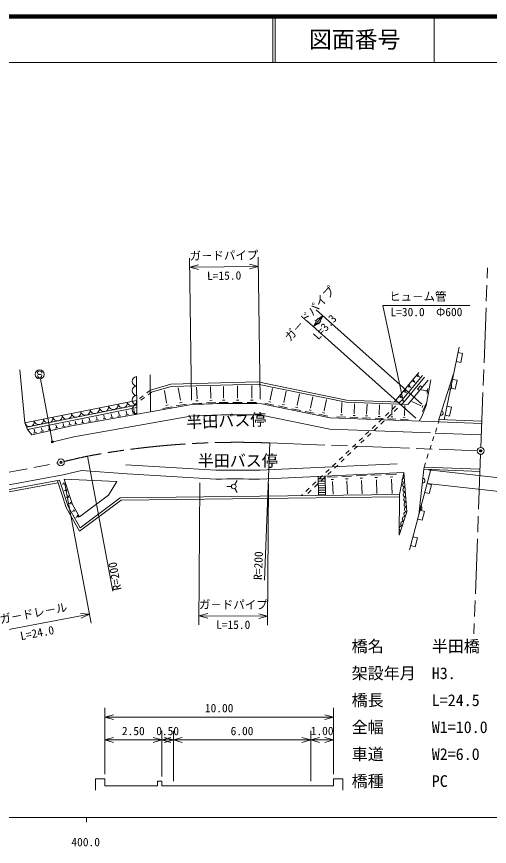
# Model space of a CAD drawing. Units: millimetres, scale not verified, with parts at other scales. Extents: x 40000 to 680000, y 20000 to 380000.
# Drawn here: x 452751 to 556053, y 198715 to 380000 of the extents above; entities that cross this region are included whole.
import ezdxf
from ezdxf.enums import TextEntityAlignment as Align

# ---------------------------------------------------------------- set-up
doc = ezdxf.new("R2010")
doc.units = ezdxf.units.MM
doc.header["$LTSCALE"] = 1000
doc.header["$PDMODE"] = 32
doc.header["$PDSIZE"] = 500
doc.linetypes.add('CHAIN', pattern=[18.5, 12, -1.5, 3.5, -1.5])
for name, color, linetype, lineweight in [('M-BGD', 7, 'Continuous', 13), ('M-BMK', 2, 'CHAIN', 13), ('M-BMK-SRVR', 3, 'Continuous', 13), ('M-STR-HTXT', 7, 'Continuous', 13), ('M-STR-STRC', 7, 'Continuous', 13), ('M-TTL', 2, 'Continuous', 140), ('M-TTL-BAND', 7, 'Continuous', 13), ('M-TTL-LINE', 7, 'Continuous', 18)]:
    doc.layers.add(name, color=color, linetype=linetype, lineweight=lineweight)
doc.layers.add('M-OTRS', color=6, linetype='Continuous')
doc.layers.add('M-TTL-TXT', color=7, linetype='Continuous')
doc.styles.add('@ＭＳ ゴシック', font='')
doc.styles.add('ＭＳ ゴシック', font='')
doc.styles.get('@ＭＳ ゴシック').set_extended_font_data('@MS Gothic')
doc.styles.get('ＭＳ ゴシック').set_extended_font_data('MS Gothic')

msp = doc.modelspace()

# ---------------------------------------------------------------- linework, layer by layer
at = {"layer": 'M-BGD'}
for p, q in [((546170, 291936), (549455, 307803)), ((550190, 306422), (549211, 306624)), ((549785, 304463), (550190, 306422)), ((548806, 304666), (549785, 304463)), ((453437, 302847), (454572, 291231)), ((478966, 301340), (478989, 293147)), ((481965, 301729), (481987, 293679)), ((535348, 295843), (540669, 302249)), ((536986, 296250), (541439, 301610)), ((537403, 295812), (541900, 301227)), ((540256, 301360), (540572, 301741)), ((540470, 301423), (540549, 301519)), ((540595, 301380), (540614, 301404)), ((540604, 301392), (540793, 301235)), ((544999, 291980), (548241, 301937)), ((486424, 299669), (481975, 298371)), ((486502, 299171), (482201, 297916)), ((486424, 299669), (505452, 300191)), ((486502, 299171), (505408, 299690)), ((495218, 296666), (495114, 299193)), ((497988, 296680), (497990, 299222)), ((501044, 296699), (501045, 299306)), ((504142, 296719), (504144, 299391)), ((505408, 299690), (524777, 295738)), ((505452, 300191), (524837, 296236)), ((538223, 295235), (542669, 300588)), ((538358, 299075), (538665, 299444)), ((538565, 299137), (538642, 299229)), ((539304, 300214), (539616, 300590)), ((539515, 300277), (539593, 300371)), ((539638, 300234), (539658, 300258)), ((539648, 300246), (539828, 300097)), ((541007, 299369), (540368, 298599)), ((541392, 299049), (541007, 299369)), ((543235, 300676), (542216, 295072)), ((548974, 300546), (547995, 300749)), ((548568, 298588), (548974, 300546)), ((481975, 298371), (481173, 297772)), ((482201, 297916), (481473, 297372)), ((485511, 295615), (485034, 298308)), ((488546, 296233), (488076, 298885)), ((492177, 296540), (492073, 299067)), ((508183, 296317), (508683, 298767)), ((511123, 295717), (511622, 298167)), ((514062, 295117), (514562, 297567)), ((537416, 297941), (537718, 298305)), ((537620, 298002), (537696, 298093)), ((537739, 297960), (537758, 297983)), ((537749, 297972), (537912, 297836)), ((538686, 299094), (538706, 299118)), ((538696, 299106), (538867, 298964)), ((540368, 298599), (540753, 298280)), ((541990, 298290), (541168, 298440)), ((541984, 298257), (541996, 298324)), ((542235, 298107), (542284, 298376)), ((542431, 297653), (542627, 298732)), ((547589, 298791), (548568, 298588)), ((454572, 291231), (478981, 296135)), ((479069, 295576), (478982, 295512)), ((480372, 297174), (479571, 296575)), ((480671, 296773), (479870, 296175)), ((485447, 295603), (485575, 295626)), ((488368, 295633), (488920, 295731)), ((488477, 296221), (488615, 296245)), ((491206, 295484), (493233, 295568)), ((491945, 296022), (492452, 296043)), ((492114, 296537), (492241, 296542)), ((494247, 295610), (496274, 295694)), ((494986, 296148), (495493, 296169)), ((495155, 296663), (495282, 296668)), ((496983, 295676), (498992, 295674)), ((497737, 296178), (498239, 296177)), ((497925, 296680), (498051, 296680)), ((500017, 295674), (502069, 295673)), ((500787, 296186), (501300, 296186)), ((500980, 296699), (501108, 296699)), ((503094, 295672), (505189, 295671)), ((503880, 296195), (504404, 296195)), ((504077, 296719), (504208, 296719)), ((507003, 295537), (508963, 295137)), ((507838, 295877), (508328, 295777)), ((508122, 296330), (508244, 296305)), ((511061, 295730), (511184, 295705)), ((517001, 294518), (517501, 296967)), ((519941, 293918), (520441, 296367)), ((523743, 293478), (523825, 295680)), ((538223, 295235), (524777, 295738)), ((536513, 295799), (524837, 296236)), ((536986, 296250), (536261, 295560)), ((536479, 296812), (536776, 297171)), ((537400, 295815), (536675, 295126)), ((536680, 296872), (536754, 296962)), ((536797, 296832), (536816, 296854)), ((536806, 296843), (536961, 296715)), ((536986, 296250), (537400, 295815)), ((541003, 295013), (539106, 295918)), ((478983, 295115), (454934, 290284)), ((478985, 294605), (455116, 289810)), ((464719, 290616), (490618, 295209)), ((476792, 293360), (476698, 293891)), ((478466, 293667), (478366, 294226)), ((484668, 294408), (486718, 294772)), ((485346, 295057), (485858, 295148)), ((487639, 294935), (489844, 295326)), ((506327, 295420), (521297, 292365)), ((509943, 294937), (511902, 294538)), ((510778, 295277), (511267, 295177)), ((512882, 294338), (514842, 293938)), ((513717, 294678), (514207, 294578)), ((514001, 295130), (514123, 295105)), ((515822, 293738), (517781, 293338)), ((516656, 294078), (517146, 293978)), ((516940, 294530), (517063, 294505)), ((519880, 293930), (520002, 293905)), ((526488, 293297), (526567, 295421)), ((529236, 293194), (529315, 295318)), ((531984, 293092), (532063, 295215)), ((534732, 292989), (534811, 295112)), ((535537, 294871), (534812, 294182)), ((535950, 294436), (535226, 293747)), ((537480, 292886), (537559, 295010)), ((540977, 294959), (541028, 295066)), ((542216, 295072), (541324, 292609)), ((541328, 294595), (541532, 295023)), ((541450, 293750), (542266, 295460)), ((547757, 294671), (546778, 294874)), ((547352, 292712), (547757, 294671)), ((465270, 288178), (490756, 292713)), ((467143, 291593), (467078, 291958)), ((468706, 291879), (468636, 292271)), ((468688, 291876), (468724, 291882)), ((470039, 291813), (470642, 291920)), ((470287, 292169), (470212, 292588)), ((470238, 292004), (470389, 292031)), ((470268, 292165), (470306, 292172)), ((471630, 292096), (472251, 292206)), ((471886, 292461), (471806, 292908)), ((471835, 292292), (471991, 292320)), ((471866, 292458), (471905, 292465)), ((473240, 292381), (473879, 292495)), ((473503, 292758), (473418, 293232)), ((473451, 292584), (473611, 292612)), ((473483, 292754), (473523, 292761)), ((474867, 292670), (475526, 292787)), ((475138, 293057), (475049, 293560)), ((475085, 292878), (475250, 292907)), ((475118, 293054), (475159, 293061)), ((476514, 292962), (477191, 293082)), ((476738, 293176), (476907, 293206)), ((476771, 293357), (476814, 293364)), ((478179, 293257), (478875, 293381)), ((478410, 293477), (478583, 293508)), ((478444, 293663), (478487, 293671)), ((506255, 292921), (521204, 289867)), ((518761, 293138), (520721, 292738)), ((519596, 293478), (520086, 293378)), ((544980, 291480), (521297, 292365)), ((522754, 292561), (524660, 292490)), ((523487, 293011), (523963, 292993)), ((523683, 293481), (523802, 293476)), ((525581, 292455), (527329, 292390)), ((526253, 292868), (526690, 292852)), ((526433, 293299), (526542, 293295)), ((528329, 292353), (530078, 292287)), ((529001, 292765), (529438, 292749)), ((529181, 293196), (529290, 293192)), ((531077, 292250), (532826, 292185)), ((531749, 292663), (532186, 292646)), ((532638, 292115), (531914, 291426)), ((531929, 293094), (532039, 293090)), ((534088, 293493), (533363, 292804)), ((534501, 293058), (533776, 292369)), ((533825, 292147), (535574, 292082)), ((534497, 292560), (534934, 292544)), ((534677, 292991), (534787, 292987)), ((536573, 292044), (538322, 291979)), ((537245, 292457), (537682, 292441)), ((537425, 292888), (537535, 292884)), ((541324, 292609), (540720, 291639)), ((544999, 291980), (544980, 291480)), ((544999, 291980), (554397, 291628)), ((546372, 292915), (547352, 292712)), ((454572, 291231), (455116, 289810)), ((464719, 290616), (456087, 288642)), ((458283, 289729), (458182, 290171)), ((459871, 290081), (459777, 290492)), ((459852, 290077), (459890, 290086)), ((461213, 290071), (461795, 290204)), ((461437, 290429), (461351, 290808)), ((461398, 290266), (461544, 290300)), ((461419, 290424), (461456, 290433)), ((462766, 290426), (463329, 290555)), ((462983, 290771), (462904, 291120)), ((462945, 290615), (463086, 290647)), ((462966, 290767), (463001, 290775)), ((464100, 290760), (464650, 290858)), ((464326, 291084), (464266, 291423)), ((464282, 290934), (464419, 290959)), ((464309, 291081), (464343, 291087)), ((465372, 290986), (465922, 291083)), ((465598, 291310), (465538, 291649)), ((465554, 291160), (465691, 291184)), ((465581, 291307), (465615, 291313)), ((466910, 291258), (467477, 291359)), ((467097, 291438), (467239, 291463)), ((467125, 291590), (467161, 291596)), ((468465, 291534), (469051, 291638)), ((468659, 291720), (468805, 291746)), ((531189, 290736), (530464, 290047)), ((531603, 290302), (530878, 289612)), ((533052, 291680), (532327, 290991)), ((544242, 289203), (544551, 290155)), ((544859, 291106), (544980, 291480)), ((544980, 291480), (554378, 291129)), ((455116, 289810), (456087, 288642)), ((456425, 288976), (457072, 289123)), ((456675, 289373), (456566, 289847)), ((456631, 289193), (456792, 289230)), ((456654, 289368), (456695, 289377)), ((458042, 289345), (458667, 289488)), ((458241, 289555), (458397, 289591)), ((458264, 289725), (458303, 289734)), ((459638, 289710), (460242, 289849)), ((459830, 289913), (459981, 289948)), ((460101, 289560), (461084, 289745)), ((543189, 289045), (521204, 289867)), ((529740, 289358), (529015, 288669)), ((530153, 288923), (529429, 288234)), ((543626, 287301), (543934, 288252)), ((544179, 289008), (554285, 288630)), ((460710, 287136), (465270, 288178)), ((508082, 286855), (506888, 256879)), ((526841, 286602), (526117, 285912)), ((528291, 287980), (527566, 287291)), ((528704, 287545), (527979, 286856)), ((525392, 285223), (524667, 284534)), ((525806, 284788), (525081, 284099)), ((527255, 286167), (526530, 285478)), ((543009, 285398), (543318, 286349)), ((468270, 283974), (473768, 254482)), ((523943, 283845), (523218, 283156)), ((524356, 283410), (523632, 282721)), ((542393, 283495), (542701, 284447)), ((476613, 282069), (496249, 280932)), ((505912, 280926), (535932, 282312)), ((521044, 281088), (520320, 280399)), ((522494, 282467), (521769, 281778)), ((522907, 282032), (522182, 281343)), ((538606, 263473), (543273, 281037)), ((540652, 271171), (541758, 281093)), ((541777, 281593), (541758, 281093)), ((541758, 281093), (553986, 280636)), ((541777, 281593), (542085, 282544)), ((541777, 281593), (554005, 281136)), ((425588, 272890), (462933, 279917)), ((462933, 279917), (466922, 280862)), ((466922, 280862), (476891, 280088)), ((476891, 280088), (496304, 278933)), ((496249, 280932), (505912, 280926)), ((505855, 278927), (537378, 280383)), ((518724, 275398), (518674, 279519)), ((519595, 279710), (518870, 279021)), ((520009, 279275), (519284, 278586)), ((520224, 275417), (520173, 279588)), ((520688, 279362), (522782, 279459)), ((521458, 280654), (520733, 279964)), ((523798, 279506), (525944, 279605)), ((526961, 279652), (529161, 279753)), ((530178, 279800), (532432, 279905)), ((531050, 279276), (531613, 279302)), ((533450, 279952), (535760, 280058)), ((534343, 279414), (534920, 279441)), ((537378, 280383), (536391, 275617)), ((537378, 280383), (538027, 271820)), ((439540, 274498), (462135, 278750)), ((439633, 274007), (461796, 278177)), ((461660, 278594), (463564, 272767)), ((462135, 278750), (464023, 272971)), ((462938, 277904), (462700, 277826)), ((462933, 277918), (462943, 277889)), ((463037, 278002), (463076, 277883)), ((463098, 278219), (463253, 277744)), ((463126, 278936), (464942, 273380)), ((463126, 278936), (474648, 278440)), ((474648, 278440), (472842, 275446)), ((500446, 277775), (500946, 278641)), ((518146, 278332), (517421, 277643)), ((518559, 277897), (517835, 277208)), ((520180, 279038), (518680, 279019)), ((520186, 278538), (518686, 278519)), ((520192, 278038), (518692, 278019)), ((520198, 277538), (518698, 277519)), ((521497, 278875), (522021, 278899)), ((521718, 278361), (521849, 278367)), ((521783, 278364), (521907, 275687)), ((524628, 279006), (525164, 279031)), ((524854, 278479), (524988, 278485)), ((524921, 278482), (525048, 275726)), ((527812, 279140), (528362, 279165)), ((528043, 278600), (528181, 278606)), ((528112, 278603), (528243, 275766)), ((531287, 278722), (531428, 278729)), ((531358, 278725), (531492, 275806)), ((534586, 278847), (534731, 278854)), ((534658, 278850), (534797, 275847)), ((543425, 277714), (542459, 277970)), ((542911, 275781), (543425, 277714)), ((463404, 276478), (463166, 276400)), ((463399, 276493), (463408, 276463)), ((463503, 276576), (463542, 276457)), ((463564, 276793), (463719, 276318)), ((536391, 275617), (475404, 274863)), ((499696, 277342), (498696, 277342)), ((500446, 276909), (500946, 276043)), ((515247, 275575), (515013, 275352)), ((516697, 276954), (515972, 276264)), ((517110, 276519), (516385, 275830)), ((520204, 277038), (518704, 277019)), ((520210, 276538), (518711, 276519)), ((520217, 276038), (518717, 276019)), ((536391, 275617), (536398, 275117)), ((541945, 276037), (542911, 275781)), ((463870, 275052), (463632, 274974)), ((463865, 275067), (463874, 275037)), ((463969, 275150), (464008, 275031)), ((464030, 275367), (464185, 274892)), ((464495, 273941), (464651, 273466)), ((466480, 270697), (472842, 275446)), ((466521, 267608), (475573, 274365)), ((466674, 268346), (475404, 274863)), ((536398, 275117), (475573, 274365)), ((520223, 275538), (518723, 275519)), ((536398, 275117), (536347, 266674)), ((466521, 267608), (463564, 272767)), ((466674, 268346), (464023, 272971)), ((464335, 273626), (464098, 273549)), ((464331, 273641), (464340, 273611)), ((464435, 273724), (464474, 273606)), ((465153, 272006), (464936, 271882)), ((466480, 270697), (464942, 273380)), ((465145, 272020), (465161, 271993)), ((465230, 272123), (465292, 272014)), ((465245, 272348), (465494, 271914)), ((541884, 271915), (540918, 272172)), ((465899, 270705), (465682, 270581)), ((465891, 270719), (465907, 270691)), ((465976, 270821), (466038, 270713)), ((465991, 271046), (466240, 270612)), ((538027, 271820), (536347, 266674)), ((540404, 270239), (541370, 269982)), ((541370, 269982), (541884, 271915)), ((540343, 266116), (539377, 266373)), ((539830, 264183), (540343, 266116)), ((538863, 264440), (539830, 264183))]:
    msp.add_line(p, q, dxfattribs=at)
msp.add_circle((500196, 277342), 500, dxfattribs=at)
for centre, radius, start, end in [((478993, 300316), 1024, 91.50697, 268.80456), ((478999, 298268), 1024, 91.50697, 268.80456), ((547320, 299111), 500, 251.96589, 71.96589), ((475922, 295558), 1038, 193.42163, 9.29733), ((477956, 295967), 1038, 193.42163, 9.29733), ((479005, 296219), 1024, 91.50697, 268.80456), ((500978, 108514), 186982, 88.3608, 93.17619), ((465752, 293515), 1038, 193.42163, 9.29733), ((467786, 293924), 1038, 193.42163, 9.29733), ((469820, 294332), 1038, 193.42163, 9.29733), ((471854, 294741), 1038, 193.42163, 9.29733), ((473888, 295150), 1038, 193.42163, 9.29733), ((479010, 294171), 1024, 91.50697, 268.80456), ((545463, 293406), 500, 251.96589, 71.96589), ((457616, 291880), 1038, 193.42163, 9.29733), ((459650, 292289), 1038, 193.42163, 9.29733), ((461684, 292698), 1038, 193.42163, 9.29733), ((463718, 293106), 1038, 193.42163, 9.29733), ((500978, 108514), 184482, 88.3608, 93.17619), ((455582, 291472), 1038, 193.42163, 9.29733), ((537536, 278780), 538, 98.24724, 270.41584), ((500978, 108514), 170482, 88.3608, 91.57106), ((537617, 277710), 538, 98.24724, 270.41584), ((541483, 278625), 500, 263.63904, 83.63904), ((537698, 276640), 538, 98.24724, 270.41584), ((537779, 275569), 538, 98.24724, 270.41584), ((537860, 274499), 538, 98.24724, 270.41584), ((537942, 273428), 538, 98.24724, 270.41584), ((538023, 272358), 538, 98.24724, 270.41584), ((540818, 272662), 500, 263.63904, 83.63904), ((537562, 270263), 543, 76.29631, 247.5616), ((537898, 271293), 543, 76.29631, 247.5616), ((536890, 268205), 543, 76.29631, 247.5616), ((537226, 269234), 543, 76.29631, 247.5616)]:
    msp.add_arc(centre, radius, start, end, dxfattribs=at)
at = {"layer": 'M-BMK'}
for p, q in [((554182, 285882), (555648, 325105)), ((508082, 286855), (553405, 285161)), ((554126, 284383), (552660, 245161)), ((425080, 275593), (461687, 282481))]:
    msp.add_line(p, q, dxfattribs=at)
for centre, radius, start, end in [((500978, 108514), 178482, 87.71876, 100.55946), ((506074, 107496), 180481, 102.09098, 103.7578)]:
    msp.add_arc(centre, radius, start, end, dxfattribs=at)
at = {"layer": 'M-BMK-SRVR'}
for centre in [(554154, 285133), (462425, 282620)]:
    msp.add_circle(centre, 750, dxfattribs=at)
for p in [(554154, 285133), (462425, 282620)]:
    msp.add_point(p, dxfattribs=at)
at = {"layer": 'M-OTRS'}
msp.add_point((554154, 285133), dxfattribs=at)
at = {"layer": 'M-STR-HTXT'}
for p, q in [((532788, 316880), (551788, 316880)), ((532788, 316880), (537193, 296032)), ((472002, 214467), (472002, 228967)), ((522002, 214467), (522002, 228967)), ((473934, 227485), (472002, 226967)), ((472002, 226967), (522002, 226967)), ((472002, 226967), (473934, 226450)), ((522002, 226967), (520070, 227485)), ((520070, 226450), (522002, 226967)), ((484502, 213967), (484502, 223967)), ((487002, 212967), (487002, 223967)), ((517002, 212967), (517002, 223967)), ((473934, 222485), (472002, 221967)), ((472002, 221967), (484502, 221967)), ((472002, 221967), (473934, 221450)), ((484502, 221967), (482570, 222485)), ((482570, 221450), (484502, 221967)), ((486434, 222485), (484502, 221967)), ((484502, 221967), (487002, 221967)), ((484502, 221967), (486434, 221450)), ((487002, 221967), (485070, 222485)), ((485070, 221450), (487002, 221967)), ((488934, 222485), (487002, 221967)), ((487002, 221967), (517002, 221967)), ((487002, 221967), (488934, 221450)), ((517002, 221967), (515070, 222485)), ((515070, 221450), (517002, 221967)), ((518934, 222485), (517002, 221967)), ((517002, 221967), (522002, 221967)), ((517002, 221967), (518934, 221450)), ((522002, 221967), (520070, 222485)), ((520070, 221450), (522002, 221967)), ((470002, 213467), (472002, 213467)), ((470002, 213467), (470002, 210967)), ((472002, 211967), (472002, 213467)), ((484502, 212967), (483502, 212967)), ((483502, 212967), (483502, 211967)), ((484502, 211967), (484502, 212967)), ((522002, 211967), (522002, 213467)), ((522002, 213467), (524002, 213467)), ((524002, 213467), (524002, 210967)), ((472002, 211967), (483502, 211967)), ((484502, 211967), (487002, 211967)), ((487002, 211967), (517002, 211967)), ((517002, 211967), (522002, 211967))]:
    msp.add_line(p, q, dxfattribs=at)
at = {"layer": 'M-STR-STRC'}
for p, q in [((490961, 296229), (490545, 327226)), ((505956, 296430), (505541, 327427)), ((492497, 325770), (490572, 325226)), ((490572, 325226), (505568, 325427)), ((490572, 325226), (492510, 324734)), ((505568, 325427), (503629, 325919)), ((503643, 324884), (505568, 325427)), ((541318, 295319), (518187, 315957)), ((519679, 314626), (517586, 312280)), ((518486, 314066), (517586, 312280)), ((519679, 314626), (518007, 313529)), ((518779, 312839), (519679, 314626)), ((539974, 292305), (516094, 313611)), ((517586, 312280), (519258, 313377)), ((457394, 301985), (457295, 302103)), ((457639, 301845), (457394, 301985)), ((457940, 301843), (457639, 301845)), ((458185, 301731), (457940, 301843)), ((458291, 301595), (458185, 301731)), ((460536, 287250), (457974, 300862)), ((542752, 280982), (565939, 278398)), ((463311, 277953), (469044, 247488)), ((492764, 278108), (492572, 247109)), ((507764, 278015), (507572, 247016)), ((542419, 278001), (565607, 275416)), ((468674, 249454), (445088, 245015)), ((468674, 249454), (466680, 249605)), ((466871, 248588), (468674, 249454)), ((494519, 249615), (492584, 249109)), ((492584, 249109), (507584, 249016)), ((492584, 249109), (494513, 248579)), ((505649, 248510), (507584, 249016)), ((507584, 249016), (505656, 249546))]:
    msp.add_line(p, q, dxfattribs=at)
for centre, radius in [((457790, 301844), 1000), ((460563, 287103), 150), ((460563, 287103), 120), ((460563, 287103), 90), ((460563, 287103), 60), ((460563, 287103), 30)]:
    msp.add_circle(centre, radius, dxfattribs=at)
for centre, start, end in [((457791, 301599), 179.55488, 359.55488), ((457795, 302099), 359.55488, 179.55488)]:
    msp.add_arc(centre, 500, start, end, dxfattribs=at)
msp.add_point((460563, 287103), dxfattribs=at)
at = {"layer": 'M-TTL'}
msp.add_line((680000, 380000), (40000, 380000), dxfattribs=at)
at = {"layer": 'M-TTL-BAND'}
for p, q in [((40000, 205000), (579000, 205000)), ((468000, 205000), (468000, 204000))]:
    msp.add_line(p, q, dxfattribs=at)
at = {"layer": 'M-TTL-LINE'}
for p, q in [((508747, 380000), (508747, 370000)), ((509247, 380000), (509247, 370000)), ((543997, 380000), (543997, 370000)), ((40000, 370000), (680000, 370000))]:
    msp.add_line(p, q, dxfattribs=at)

# ---------------------------------------------------------------- texts
at = {"layer": 'M-BGD', "style": 'ＭＳ ゴシック'}
msp.add_text('半田バス停', height=2566, rotation=2.112, dxfattribs=at).set_placement((498504, 292980), align=Align.TOP_CENTER)
msp.add_text('半田バス停', height=2566, rotation=359.966, dxfattribs=at).set_placement((501080, 280929), align=Align.BOTTOM_CENTER)
for rotation, p in [(87.719, (506888, 256879)), (100.559, (476225, 254940))]:
    msp.add_text('R=200', height=1833, rotation=rotation, dxfattribs=at).set_placement(p, align=Align.BOTTOM_LEFT)
at = {"layer": 'M-STR-HTXT', "style": 'ＭＳ ゴシック'}
for s, height, p in [('ヒュ－ム管', 1833, (534163, 317380)), ('橋名\u3000\u3000\u3000半田橋', 2566, (525958, 240385)), ('架設年月\u3000H3.', 2566, (525958, 234494)), ('橋長\u3000\u3000\u3000L=24.5', 2566, (525958, 228603)), ('全幅\u3000\u3000\u3000W1=10.0', 2566, (525958, 222712)), ('車道\u3000\u3000\u3000W2=6.0', 2566, (525958, 216821)), ('橋種\u3000\u3000\u3000PC', 2566, (525958, 210930))]:
    msp.add_text(s, height=height, dxfattribs=at).set_placement(p, align=Align.BOTTOM_LEFT)
msp.add_text('L=30.0\u3000Φ600', height=1833, dxfattribs=at).set_placement((542288, 316380), align=Align.TOP_CENTER)
for s, p in [('10.00', (497002, 227467)), ('2.50', (478252, 222467)), ('0.50', (485752, 222467)), ('6.00', (502002, 222467)), ('1.00', (519502, 222467))]:
    msp.add_text(s, height=1833, dxfattribs=at).set_placement(p, align=Align.BOTTOM_CENTER)
at = {"layer": 'M-STR-STRC', "style": 'ＭＳ ゴシック'}
for s, rotation, p in [('ガ－ドパイプ', 0.768, (498056, 326327)), ('ガ－ドパイプ', 48.26, (517886, 314118)), ('ガ－ドパイプ', 359.645, (500090, 250062)), ('ガ－ドレ－ル', 10.657, (456696, 248217))]:
    msp.add_text(s, height=1833, rotation=rotation, dxfattribs=at).set_placement(p, align=Align.BOTTOM_CENTER)
at = {"layer": 'M-STR-STRC', "style": '@ＭＳ ゴシック'}
for s, rotation, p in [('L=15.0', 0.768, (498083, 324327)), ('L=3.3', 48.26, (519379, 312787)), ('L=24.0', 10.657, (457066, 246252)), ('L=15.0', 359.645, (500078, 248062))]:
    msp.add_text(s, height=1833, rotation=rotation, dxfattribs=at).set_placement(p, align=Align.TOP_CENTER)
at = {"layer": 'M-TTL-BAND', "style": 'ＭＳ ゴシック'}
msp.add_text('400.0', height=1833, dxfattribs=at).set_placement((467844, 198195), align=Align.BOTTOM_CENTER)
at = {"layer": 'M-TTL-TXT', "style": 'ＭＳ ゴシック'}
msp.add_text('図面番号', height=3666, dxfattribs=at).set_placement((526622, 375000), align=Align.MIDDLE_CENTER)

doc.saveas('drawing.dxf')
